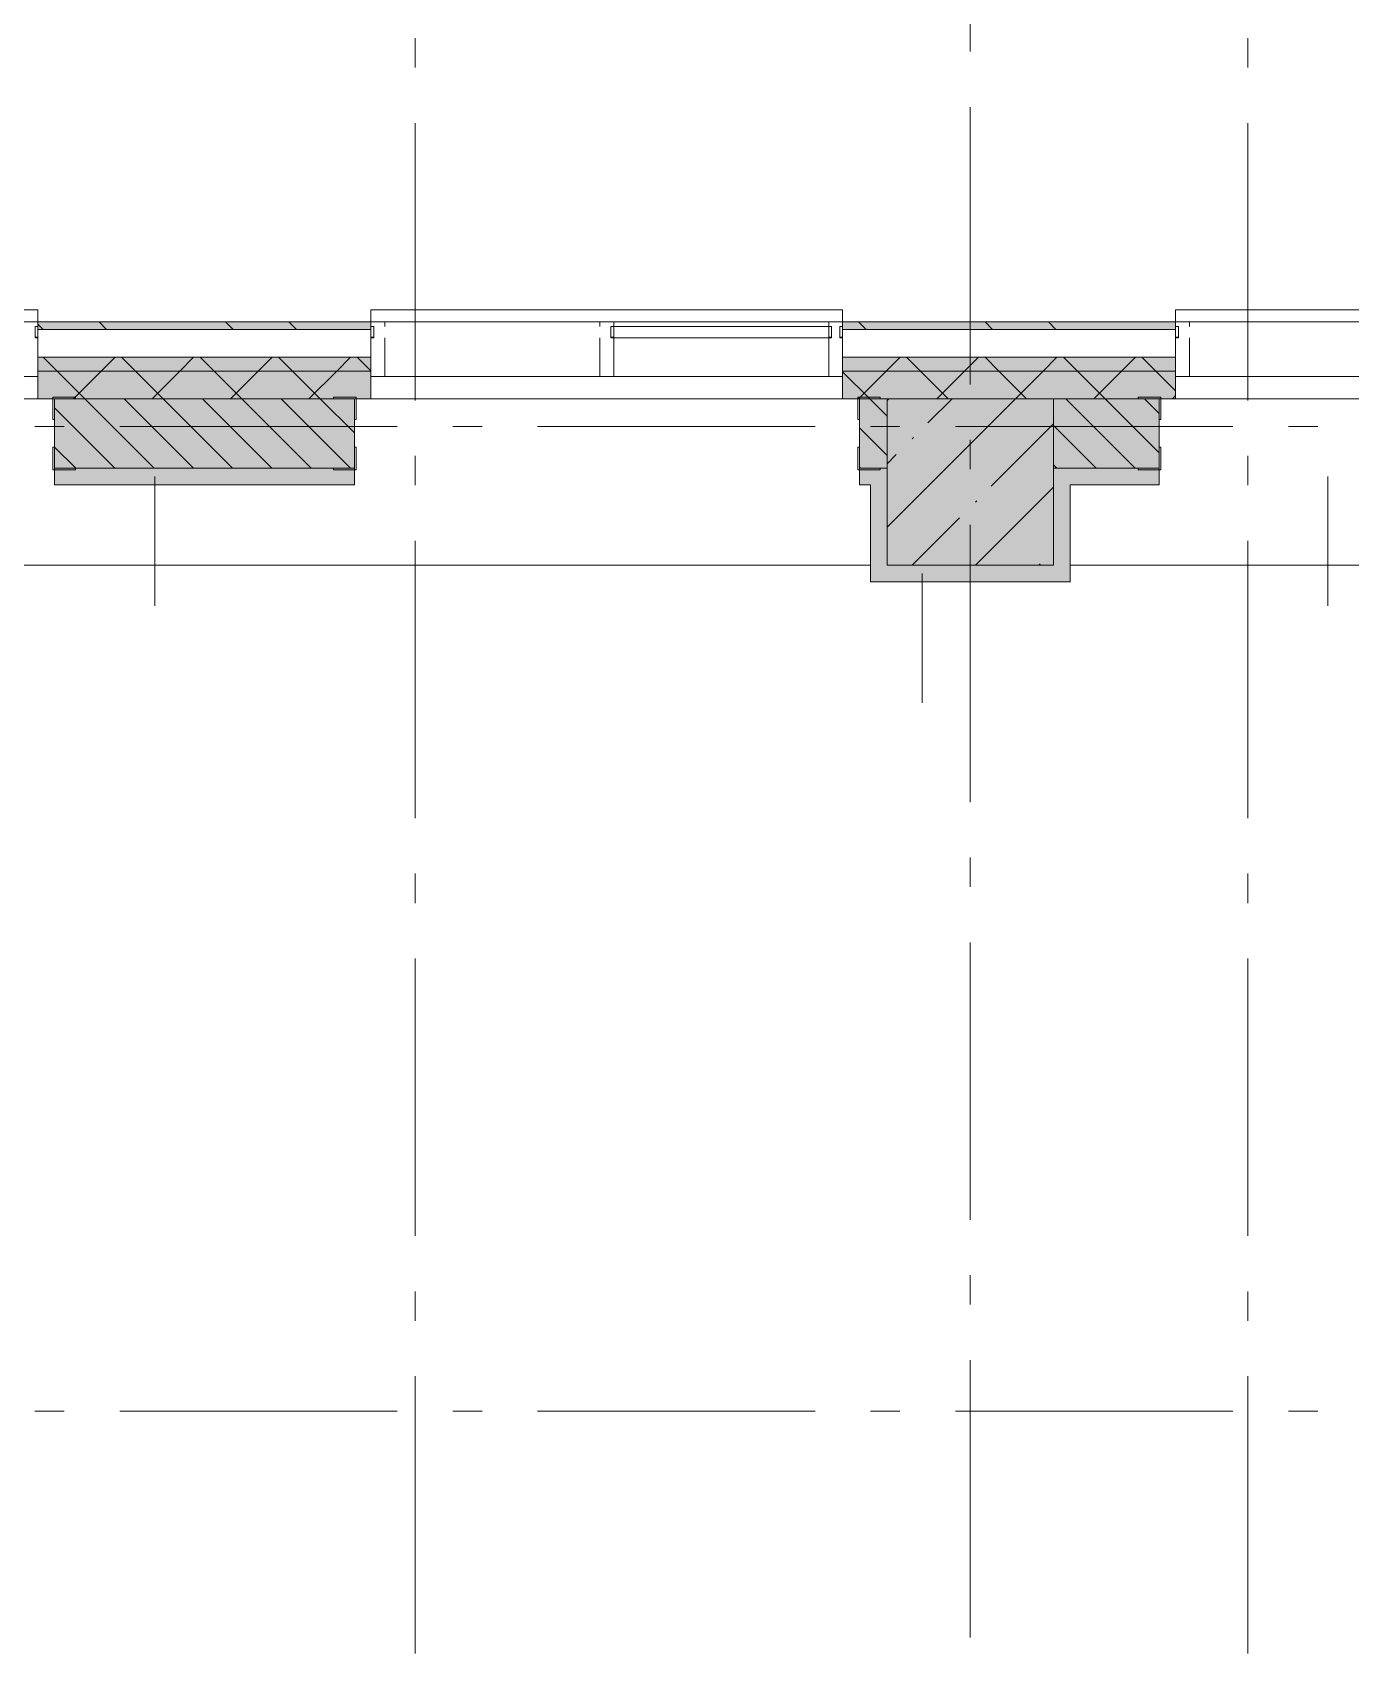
# Model space of a CAD drawing. Header units: millimetres. Extents: x -537608 to 253996, y -217170 to 186033.
# Drawn here: x -340206 to -335456, y -128923 to -123079 of the extents above; entities that cross this region are included whole.
import ezdxf

# ---------------------------------------------------------------- set-up
doc = ezdxf.new("R2010")
doc.units = ezdxf.units.MM
doc.layers.add('PDF _Геометрия', color=7, linetype='Continuous')
doc.layers.add('PDF _Сплошная заливка', color=7, linetype='Continuous', true_color=0xffffff)

msp = doc.modelspace()

# ---------------------------------------------------------------- hatches: boundary and pattern name
at = {"layer": 'PDF _Сплошная заливка', "transparency": 33554559}
h = msp.add_hatch(color=256, dxfattribs=at)
h.paths.add_polyline_path([(-333500.6785, -124149.6224), (-333373.1891, -124149.6224), (-333373.1891, -124122.6244), (-334386.1887, -124122.6244), (-334386.1887, -124149.6224), (-333922.3131, -124149.6224)], flags=0)
h.paths.add_polyline_path([(-340186.1972, -124149.6224), (-338986.1919, -124149.6224), (-338986.1919, -124122.6244), (-340186.1972, -124122.6244)], flags=0)
h.paths.add_polyline_path([(-336873.7558, -124149.6224), (-336086.1877, -124149.6224), (-336086.1877, -124122.6244), (-337286.193, -124122.6244), (-337286.193, -124149.6224)], flags=0)
h.paths.add_polyline_path([(-341933.3717, -124149.6224), (-341886.1961, -124149.6224), (-341886.1961, -124122.6244), (-342886.1919, -124122.6244), (-342886.1919, -124149.6224), (-342355.0063, -124149.6224)], flags=0)
h.paths.add_polyline_path([(-344884.8143, -124149.6224), (-344176.1907, -124149.6224), (-344176.1907, -124122.6244), (-345214.6986, -124122.6244), (-345214.6986, -124149.6224)], flags=0)
h.paths.add_polyline_path([(-346504.6974, -124149.6224), (-346504.6974, -124122.6244), (-356396.1983, -124122.6244), (-356396.1983, -124149.6224), (-346571.3529, -124149.6224)], flags=0)
h.paths.add_polyline_path([(-360416.204, -124149.6224), (-360416.204, -124122.6244), (-368503.2016, -124122.6244), (-368503.2016, -124149.6224), (-360906.9313, -124149.6224)], flags=0)
h = msp.add_hatch(color=256, dxfattribs=at)
h.paths.add_polyline_path([(-333500.6785, -124299.6231), (-333373.1891, -124299.6231), (-333373.1891, -124249.6228), (-334386.1887, -124249.6228), (-334386.1887, -124299.6231), (-333922.3131, -124299.6231)], flags=0)
h.paths.add_polyline_path([(-336086.1877, -124299.6231), (-336086.1877, -124249.6228), (-337286.193, -124249.6228), (-337286.193, -124299.6231), (-336452.1211, -124299.6231)], flags=0)
h.paths.add_polyline_path([(-338986.1919, -124299.6231), (-338986.1919, -124249.6228), (-340186.1972, -124249.6228), (-340186.1972, -124299.6231), (-339825.1984, -124299.6231)], flags=0)
h.paths.add_polyline_path([(-341933.3717, -124299.6231), (-341886.1961, -124299.6231), (-341886.1961, -124249.6228), (-342886.1919, -124249.6228), (-342886.1919, -124299.6231), (-342355.0063, -124299.6231)], flags=0)
h.paths.add_polyline_path([(-344884.8143, -124299.6231), (-344176.1907, -124299.6231), (-344176.1907, -124249.6228), (-345214.6986, -124249.6228), (-345214.6986, -124299.6231)], flags=0)
h.paths.add_polyline_path([(-346571.3529, -124299.6231), (-346504.6974, -124299.6231), (-346504.6974, -124249.6228), (-356396.1983, -124249.6228), (-356396.1983, -124299.6231), (-347414.6222, -124299.6231)], flags=0)
h.paths.add_polyline_path([(-360906.9313, -124299.6231), (-360416.204, -124299.6231), (-360416.204, -124249.6228), (-368376.2031, -124249.6228), (-368376.2031, -124299.6231), (-361750.2006, -124299.6231)], flags=0)
h = msp.add_hatch(color=256, dxfattribs=at)
h.paths.add_polyline_path([(-334343.9478, -124399.6235), (-333373.1891, -124399.6235), (-333373.1891, -124299.6231), (-334386.1887, -124299.6231), (-334386.1887, -124399.6235)], flags=0)
h.paths.add_polyline_path([(-336873.7558, -124399.6235), (-336086.1877, -124399.6235), (-336086.1877, -124299.6231), (-337286.193, -124299.6231), (-337286.193, -124399.6235)], flags=0)
h.paths.add_polyline_path([(-340186.1972, -124399.6235), (-338986.1919, -124399.6235), (-338986.1919, -124299.6231), (-340186.1972, -124299.6231), (-340186.1972, -124381.6032)], flags=0)
h.paths.add_polyline_path([(-342355.0063, -124399.6235), (-341886.1961, -124399.6235), (-341886.1961, -124299.6231), (-342886.1919, -124299.6231), (-342886.1919, -124399.6235)], flags=0)
h.paths.add_polyline_path([(-344884.8143, -124399.6235), (-344176.1907, -124399.6235), (-344176.1907, -124299.6231), (-345214.6986, -124299.6231), (-345214.6986, -124399.6235)], flags=0)
h.paths.add_polyline_path([(-346571.3529, -124399.6235), (-346504.6974, -124399.6235), (-346504.6974, -124299.6231), (-356396.1983, -124299.6231), (-356396.1983, -124399.6235), (-347414.6222, -124399.6235)], flags=0)
h.paths.add_polyline_path([(-360416.204, -124399.6235), (-360416.204, -124299.6231), (-368326.2029, -124299.6231), (-368326.2029, -124399.6235), (-360726.2037, -124399.6235)], flags=0)
h = msp.add_hatch(color=256, dxfattribs=at)
h.paths.add_polyline_path([(-333264.1893, -124649.6246), (-333211.1922, -124649.6246), (-333211.1922, -124399.6235), (-333376.1946, -124399.6235), (-333376.1946, -124649.6246), (-333276.1942, -124649.6246)], flags=0)
h.paths.add_polyline_path([(-331301.1941, -124649.6246), (-331301.1941, -124399.6235), (-331391.1876, -124399.6235), (-331391.1876, -124649.6246)], flags=0)
h.paths.add_polyline_path([(-334076.1891, -124649.6246), (-334076.1891, -124399.6235), (-334325.8544, -124399.6235), (-334325.8544, -124649.6246)], flags=0)
h.paths.add_polyline_path([(-337225.85, -124649.6246), (-337126.194, -124649.6246), (-337126.194, -124399.6235), (-337225.85, -124399.6235)], flags=0)
h.paths.add_polyline_path([(-339045.8546, -124649.6246), (-339045.8546, -124399.6235), (-340125.8542, -124399.6235), (-340125.8542, -124649.6246), (-339825.1984, -124649.6246)], flags=0)
h.paths.add_polyline_path([(-336526.1914, -124649.6246), (-336145.8503, -124649.6246), (-336145.8503, -124399.6235), (-336526.1914, -124399.6235)], flags=0)
h.paths.add_polyline_path([(-342016.1915, -124649.6246), (-341945.8588, -124649.6246), (-341945.8588, -124399.6235), (-342016.1915, -124399.6235)], flags=0)
msp.add_hatch(color=256, dxfattribs=at).paths.add_polyline_path([(-337126.194, -124999.6218), (-336526.1914, -124999.6218), (-336526.1914, -124399.6235), (-337126.194, -124399.6235), (-337126.194, -124738.223)])
at = {"layer": 'PDF _Сплошная заливка', "true_color": 0xff7d7d, "transparency": 33554559}
h = msp.add_hatch(color=11, dxfattribs=at)
h.paths.add_polyline_path([(-339045.8546, -124709.6231), (-339045.8546, -124649.6246), (-340125.8542, -124649.6246), (-340125.8542, -124709.6231), (-339825.1984, -124709.6231)], flags=0)
h.paths.add_polyline_path([(-337186.1926, -124709.6231), (-337126.194, -124709.6231), (-337126.194, -124649.6246), (-337225.85, -124649.6246), (-337225.85, -124709.6231)], flags=0)
h.paths.add_polyline_path([(-341945.8588, -124709.6231), (-341945.8588, -124649.6246), (-342016.1915, -124649.6246), (-342016.1915, -124709.6231)], flags=0)
msp.add_hatch(color=11, dxfattribs=at).paths.add_polyline_path([(-336526.1914, -124999.6218), (-336466.1928, -124999.6218), (-336466.1928, -124649.6246), (-336526.1914, -124649.6246), (-336526.1914, -124738.223)])
h = msp.add_hatch(color=11, dxfattribs=at)
h.paths.add_polyline_path([(-334076.1891, -124709.6231), (-334076.1891, -124649.6246), (-334325.8544, -124649.6246), (-334325.8544, -124709.6231), (-334136.1876, -124709.6231)], flags=0)
h.paths.add_polyline_path([(-336145.8503, -124709.6231), (-336145.8503, -124649.6246), (-336466.1928, -124649.6246), (-336466.1928, -124709.6231), (-336452.1211, -124709.6231)], flags=0)

# ---------------------------------------------------------------- linework, layer by layer
at = {"layer": 'PDF _Геометрия', "color": 253, "lineweight": 9, "true_color": 0xaaaaaa}
for p, q in [((-336826.1927, -123042.0951), (-336826.1927, -123147.93)), ((-338826.1929, -123099.9536), (-338826.1929, -123205.7885)), ((-335826.1883, -123099.9536), (-335826.1883, -123205.7885)), ((-336826.1927, -123347.9309), (-336826.1927, -124347.931)), ((-338826.1929, -123405.7894), (-338826.1929, -124405.7895)), ((-335826.1883, -123405.7894), (-335826.1883, -124405.7895)), ((-341886.1961, -124079.6212), (-340186.1972, -124079.6212)), ((-340186.1972, -124079.6212), (-340186.1972, -124122.6244)), ((-338986.1919, -124122.6244), (-338986.1919, -124079.6212)), ((-338986.1919, -124079.6212), (-337286.193, -124079.6212)), ((-337286.193, -124079.6212), (-337286.193, -124122.6244)), ((-336086.1877, -124122.6244), (-336086.1877, -124079.6212)), ((-336086.1877, -124079.6212), (-334386.1887, -124079.6212)), ((-340196.1955, -124177.6237), (-340186.1972, -124177.6237)), ((-338986.1919, -124177.6237), (-338976.1936, -124177.6237)), ((-338121.1949, -124177.6237), (-338111.1967, -124177.6237)), ((-337336.1932, -124177.6237), (-337326.1949, -124177.6237)), ((-337295.3904, -124177.6237), (-337286.193, -124177.6237)), ((-336086.1877, -124177.6237), (-336076.1894, -124177.6237)), ((-340091.2864, -124499.6239), (-340197.1256, -124499.6239)), ((-338891.2897, -124499.6239), (-339891.2941, -124499.6239)), ((-338585.4581, -124499.6239), (-338691.2888, -124499.6239)), ((-337385.4528, -124499.6239), (-338385.4572, -124499.6239)), ((-337079.6213, -124499.6239), (-337185.4519, -124499.6239)), ((-335879.6246, -124499.6239), (-336879.6204, -124499.6239)), ((-335573.7845, -124499.6239), (-335679.6237, -124499.6239)), ((-336826.1927, -124547.9319), (-336826.1927, -124653.7626)), ((-338826.1929, -124605.7904), (-338826.1929, -124711.621)), ((-335826.1883, -124605.7904), (-335826.1883, -124711.621)), ((-336826.1927, -124853.7634), (-336826.1927, -125853.7636)), ((-338826.1929, -124911.6219), (-338826.1929, -125911.6221)), ((-335826.1883, -124911.6219), (-335826.1883, -125911.6221)), ((-336826.1927, -126053.7645), (-336826.1927, -126159.5994)), ((-338826.1929, -126111.623), (-338826.1929, -126217.4579)), ((-335826.1883, -126111.623), (-335826.1883, -126217.4579)), ((-336826.1927, -126359.596), (-336826.1927, -127359.6004)), ((-338826.1929, -126417.4545), (-338826.1929, -127417.4589)), ((-335826.1883, -126417.4545), (-335826.1883, -127417.4589)), ((-336826.1927, -127559.597), (-336826.1927, -127665.4319)), ((-338826.1929, -127617.4555), (-338826.1929, -127723.2905)), ((-335826.1883, -127617.4555), (-335826.1883, -127723.2905)), ((-336826.1927, -127865.4328), (-336826.1927, -128865.4329)), ((-338826.1929, -127923.2913), (-338826.1929, -128923.2914)), ((-335826.1883, -127923.2913), (-335826.1883, -128923.2914)), ((-340197.1256, -128049.9712), (-340091.2864, -128049.9712)), ((-339891.2941, -128049.9712), (-338891.2897, -128049.9712)), ((-338691.2888, -128049.9712), (-338585.4581, -128049.9712)), ((-338385.4572, -128049.9712), (-337385.4528, -128049.9712)), ((-337185.4519, -128049.9712), (-337079.6213, -128049.9712)), ((-336879.6204, -128049.9712), (-335879.6246, -128049.9712)), ((-335679.6237, -128049.9712), (-335573.7845, -128049.9712))]:
    msp.add_line(p, q, dxfattribs=at)
at = {"layer": 'PDF _Геометрия', "lineweight": 9}
for p, q in [((-340186.1972, -124122.6244), (-340236.1974, -124122.6244)), ((-340186.1972, -124139.624), (-340186.1972, -124122.6244)), ((-338986.1919, -124122.6244), (-340186.1972, -124122.6244)), ((-340186.1972, -124122.6244), (-340186.1972, -124149.6224)), ((-338936.1917, -124122.6244), (-338986.1919, -124122.6244)), ((-338986.1919, -124122.6244), (-338986.1919, -124139.624)), ((-338986.1919, -124149.6224), (-338986.1919, -124122.6244)), ((-338936.1917, -124139.624), (-338936.1917, -124122.6244)), ((-338936.1917, -124122.6244), (-338161.1969, -124122.6244)), ((-338111.1967, -124122.6244), (-338161.1969, -124122.6244)), ((-338161.1969, -124122.6244), (-338161.1969, -124139.624)), ((-338111.1967, -124122.6244), (-337336.1932, -124122.6244)), ((-338111.1967, -124139.624), (-338111.1967, -124122.6244)), ((-337286.193, -124122.6244), (-337336.1932, -124122.6244)), ((-337336.1932, -124122.6244), (-337336.1932, -124139.624)), ((-337286.193, -124139.624), (-337286.193, -124122.6244)), ((-336086.1877, -124122.6244), (-337286.193, -124122.6244)), ((-337286.193, -124122.6244), (-337286.193, -124149.6224)), ((-336036.1961, -124122.6244), (-336086.1877, -124122.6244)), ((-336086.1877, -124122.6244), (-336086.1877, -124139.624)), ((-336086.1877, -124149.6224), (-336086.1877, -124122.6244)), ((-336036.1961, -124139.624), (-336036.1961, -124122.6244)), ((-336036.1961, -124122.6244), (-335261.1927, -124122.6244)), ((-340196.1955, -124179.6217), (-340196.1955, -124139.624)), ((-340196.1955, -124139.624), (-340186.1972, -124139.624)), ((-340186.1972, -124179.6217), (-340196.1955, -124179.6217)), ((-340186.1972, -124149.6224), (-340186.1972, -124249.6228)), ((-340186.1972, -124149.6224), (-338986.1919, -124149.6224)), ((-340186.1972, -124319.624), (-340186.1972, -124179.6217)), ((-338986.1919, -124139.624), (-338976.1936, -124139.624)), ((-338986.1919, -124249.6228), (-338986.1919, -124149.6224)), ((-338976.1936, -124179.6217), (-338986.1919, -124179.6217)), ((-338986.1919, -124179.6217), (-338986.1919, -124319.624)), ((-338976.1936, -124139.624), (-338976.1936, -124179.6217)), ((-338936.1917, -124319.624), (-338936.1917, -124179.6217)), ((-338161.1969, -124179.6217), (-338161.1969, -124319.624)), ((-338121.1949, -124179.6217), (-338121.1949, -124139.624)), ((-338121.1949, -124139.624), (-338111.1967, -124139.624)), ((-338111.1967, -124179.6217), (-338121.1949, -124179.6217)), ((-338111.1967, -124179.6217), (-338111.1967, -124139.624)), ((-338111.1967, -124139.624), (-337336.1932, -124139.624)), ((-337336.1932, -124179.6217), (-338111.1967, -124179.6217)), ((-338111.1967, -124319.624), (-338111.1967, -124179.6217)), ((-337336.1932, -124139.624), (-337336.1932, -124179.6217)), ((-337336.1932, -124139.624), (-337326.1949, -124139.624)), ((-337326.1949, -124179.6217), (-337336.1932, -124179.6217)), ((-337336.1932, -124179.6217), (-337336.1932, -124319.624)), ((-337326.1949, -124139.624), (-337326.1949, -124179.6217)), ((-337296.1913, -124179.6217), (-337296.1913, -124139.624)), ((-337296.1913, -124139.624), (-337286.193, -124139.624)), ((-337286.193, -124179.6217), (-337296.1913, -124179.6217)), ((-337286.193, -124149.6224), (-337286.193, -124249.6228)), ((-337286.193, -124149.6224), (-336086.1877, -124149.6224)), ((-337286.193, -124319.624), (-337286.193, -124179.6217)), ((-336086.1877, -124139.624), (-336076.1894, -124139.624)), ((-336086.1877, -124249.6228), (-336086.1877, -124149.6224)), ((-336076.1894, -124179.6217), (-336086.1877, -124179.6217)), ((-336086.1877, -124179.6217), (-336086.1877, -124319.624)), ((-336076.1894, -124139.624), (-336076.1894, -124179.6217)), ((-336036.1961, -124319.624), (-336036.1961, -124179.6217)), ((-340186.1972, -124249.6228), (-340186.1972, -124299.6231)), ((-340186.1972, -124249.6228), (-338986.1919, -124249.6228)), ((-340117.2079, -124299.6231), (-340167.2081, -124249.6228)), ((-339957.8032, -124299.6231), (-339907.803, -124249.6228)), ((-339834.3614, -124299.6231), (-339884.3616, -124249.6228)), ((-339674.9652, -124299.6231), (-339624.9649, -124249.6228)), ((-339551.5234, -124299.6231), (-339601.5236, -124249.6228)), ((-339392.1186, -124299.6231), (-339342.1184, -124249.6228)), ((-339268.6768, -124299.6231), (-339318.677, -124249.6228)), ((-339109.2806, -124299.6231), (-339059.2804, -124249.6228)), ((-338986.1919, -124299.2657), (-339035.839, -124249.6228)), ((-338986.1919, -124299.6231), (-338986.1919, -124249.6228)), ((-337286.193, -124249.6228), (-337286.193, -124299.6231)), ((-337286.193, -124249.6228), (-336086.1877, -124249.6228)), ((-337129.3804, -124299.6231), (-337079.3801, -124249.6228)), ((-337005.9386, -124299.6231), (-337055.9388, -124249.6228)), ((-336846.5338, -124299.6231), (-336796.5336, -124249.6228)), ((-336723.0919, -124299.6231), (-336773.0922, -124249.6228)), ((-336563.6958, -124299.6231), (-336513.6956, -124249.6228)), ((-336440.254, -124299.6231), (-336490.2542, -124249.6228)), ((-336280.8493, -124299.6231), (-336230.849, -124249.6228)), ((-336157.4074, -124299.6231), (-336207.4076, -124249.6228)), ((-336086.1877, -124299.6231), (-336086.1877, -124249.6228)), ((-340186.1972, -124299.6231), (-340186.1972, -124399.6235)), ((-340186.1972, -124299.6231), (-338986.1919, -124299.6231)), ((-340017.2075, -124399.6235), (-340117.2079, -124299.6231)), ((-340057.8036, -124399.6235), (-339957.8032, -124299.6231)), ((-339734.3609, -124399.6235), (-339834.3614, -124299.6231)), ((-339774.9656, -124399.6235), (-339674.9652, -124299.6231)), ((-339451.5229, -124399.6235), (-339551.5234, -124299.6231)), ((-339492.1191, -124399.6235), (-339392.1186, -124299.6231)), ((-339168.6764, -124399.6235), (-339268.6768, -124299.6231)), ((-339209.281, -124399.6235), (-339109.2806, -124299.6231)), ((-338986.1919, -124399.6235), (-338986.1919, -124299.6231)), ((-337286.193, -124299.6231), (-337286.193, -124399.6235)), ((-337286.193, -124299.6231), (-336086.1877, -124299.6231)), ((-337188.7761, -124399.6235), (-337286.193, -124302.2109)), ((-337229.3808, -124399.6235), (-337129.3804, -124299.6231)), ((-336905.9381, -124399.6235), (-337005.9386, -124299.6231)), ((-336946.5343, -124399.6235), (-336846.5338, -124299.6231)), ((-336623.0915, -124399.6235), (-336723.0919, -124299.6231)), ((-336663.6963, -124399.6235), (-336563.6958, -124299.6231)), ((-336340.2536, -124399.6235), (-336440.254, -124299.6231)), ((-336380.8497, -124399.6235), (-336280.8493, -124299.6231)), ((-336086.1877, -124370.8385), (-336157.4074, -124299.6231)), ((-336086.1877, -124399.6235), (-336086.1877, -124299.6231)), ((-340236.1974, -124319.624), (-340186.1972, -124319.624)), ((-338986.1919, -124319.624), (-338936.1917, -124319.624)), ((-338936.1917, -124319.624), (-338161.1969, -124319.624)), ((-338161.1969, -124319.624), (-338111.1967, -124319.624)), ((-338111.1967, -124319.624), (-337336.1932, -124319.624)), ((-337336.1932, -124319.624), (-337286.193, -124319.624)), ((-336086.1877, -124319.624), (-336036.1961, -124319.624)), ((-336036.1961, -124319.624), (-335261.1927, -124319.624)), ((-340186.1972, -124399.6235), (-338986.1919, -124399.6235)), ((-339045.8546, -124399.6235), (-340125.8542, -124399.6235)), ((-340125.8542, -124399.6235), (-340125.8542, -124649.6246)), ((-339767.2064, -124649.6246), (-340017.2075, -124399.6235)), ((-339625.7831, -124649.6246), (-339875.7842, -124399.6235)), ((-339484.3598, -124649.6246), (-339734.3609, -124399.6235)), ((-339342.9451, -124649.6246), (-339592.9462, -124399.6235)), ((-339201.5218, -124649.6246), (-339451.5229, -124399.6235)), ((-339060.0985, -124649.6246), (-339310.0996, -124399.6235)), ((-339045.8546, -124522.4495), (-339168.6764, -124399.6235)), ((-339045.8546, -124649.6246), (-339045.8546, -124399.6235)), ((-337286.193, -124399.6235), (-336086.1877, -124399.6235)), ((-337126.194, -124399.6235), (-337225.85, -124399.6235)), ((-337225.85, -124399.6235), (-337225.85, -124649.6246)), ((-337126.194, -124462.2099), (-337188.7761, -124399.6235)), ((-337126.194, -124406.0393), (-337119.7782, -124399.6235)), ((-337126.194, -124862.2375), (-336663.5757, -124399.6235)), ((-337126.194, -124649.6246), (-337126.194, -124399.6235)), ((-336526.1914, -124399.6235), (-337126.194, -124399.6235)), ((-337126.194, -124399.6235), (-337126.194, -124649.6246)), ((-336978.7597, -124486.7019), (-336891.677, -124399.6235)), ((-336526.1914, -124649.6246), (-336526.1914, -124399.6235)), ((-336145.8503, -124399.6235), (-336526.1914, -124399.6235)), ((-336526.1914, -124399.6235), (-336526.1914, -124649.6246)), ((-336231.6671, -124649.6246), (-336481.6682, -124399.6235)), ((-336145.8503, -124594.0224), (-336340.2536, -124399.6235)), ((-336145.8503, -124452.5991), (-336198.8303, -124399.6235)), ((-336145.8503, -124649.6246), (-336145.8503, -124399.6235)), ((-336098.0031, -124399.6235), (-336086.1877, -124387.8081)), ((-339908.6297, -124649.6246), (-340125.8542, -124432.3958)), ((-337126.194, -124603.6289), (-337225.85, -124503.9686)), ((-337035.7785, -124543.7251), (-337031.042, -124538.9842)), ((-336750.6584, -124714.7988), (-336526.1914, -124490.3361)), ((-336373.0904, -124649.6246), (-336526.1914, -124496.5236)), ((-340050.053, -124649.6246), (-340125.8542, -124573.819)), ((-340125.8542, -124649.6246), (-339045.8546, -124649.6246)), ((-340125.8542, -124649.6246), (-340125.8542, -124709.6231)), ((-339045.8546, -124649.6246), (-340125.8542, -124649.6246)), ((-339045.8546, -124709.6231), (-339045.8546, -124649.6246)), ((-337221.6216, -124649.6246), (-337225.85, -124645.3919)), ((-337225.85, -124649.6246), (-337126.194, -124649.6246)), ((-337126.194, -124649.6246), (-337225.85, -124649.6246)), ((-337225.85, -124649.6246), (-337225.85, -124709.6231)), ((-337126.194, -124634.1362), (-337092.806, -124600.7482)), ((-337126.194, -124649.6246), (-337126.194, -124999.6218)), ((-337126.194, -124709.6231), (-337126.194, -124649.6246)), ((-336514.5137, -124649.6246), (-336526.1914, -124637.947)), ((-336526.1914, -124999.6218), (-336526.1914, -124649.6246)), ((-336526.1914, -124649.6246), (-336466.1928, -124649.6246)), ((-336466.1928, -124649.6246), (-336526.1914, -124649.6246)), ((-336526.1914, -124649.6246), (-336526.1914, -124999.6218)), ((-336466.1928, -124649.6246), (-336145.8503, -124649.6246)), ((-336145.8503, -124649.6246), (-336466.1928, -124649.6246)), ((-336145.8503, -124709.6231), (-336145.8503, -124649.6246)), ((-340125.8542, -124709.6231), (-339045.8546, -124709.6231)), ((-339764.5712, -124679.6238), (-339764.5712, -125145.773)), ((-337225.85, -124709.6231), (-337186.1926, -124709.6231)), ((-337186.1926, -124709.6231), (-337186.1926, -125059.6247)), ((-337126.194, -124999.6218), (-337126.194, -124709.6231)), ((-336466.1928, -124999.6218), (-336466.1928, -124709.6231)), ((-336466.1928, -124709.6231), (-336145.8503, -124709.6231)), ((-335537.744, -124679.6238), (-335537.744, -125145.773)), ((-336807.6859, -124771.8263), (-336802.9407, -124767.0812)), ((-336807.3845, -124999.6218), (-336526.1914, -124718.433)), ((-337035.4771, -124999.6218), (-336864.7048, -124828.8495)), ((-337126.194, -124999.6218), (-336526.1914, -124999.6218)), ((-336526.1914, -124999.6218), (-337126.194, -124999.6218)), ((-336579.2832, -124999.6218), (-336574.8395, -124995.1825)), ((-336466.1928, -125059.6247), (-336466.1928, -124999.6218)), ((-337186.1926, -125059.6247), (-337126.194, -125059.6247)), ((-337126.194, -125059.6247), (-336466.1928, -125059.6247)), ((-336999.7639, -125029.6254), (-336999.7639, -125495.7746))]:
    msp.add_line(p, q, dxfattribs=at)
at = {"layer": 'PDF _Геометрия', "color": 8, "lineweight": 9, "true_color": 0x787878}
for p, q in [((-340167.0703, -124149.6224), (-340186.1972, -124130.4955)), ((-339938.9691, -124149.6224), (-339965.9671, -124122.6244)), ((-339482.7666, -124149.6224), (-339509.7733, -124122.6244)), ((-339254.674, -124149.6224), (-339281.672, -124122.6244)), ((-337201.7886, -124149.6224), (-337228.7866, -124122.6244)), ((-336745.586, -124149.6224), (-336772.5841, -124122.6244)), ((-336517.4848, -124149.6224), (-336544.4914, -124122.6244)), ((-336086.1877, -124124.7213), (-336088.289, -124122.6244))]:
    msp.add_line(p, q, dxfattribs=at)
at = {"layer": 'PDF _Геометрия', "color": 9, "lineweight": 9, "true_color": 0xc0c0c0}
for p, q in [((-340186.1972, -124399.6235), (-341886.1961, -124399.6235)), ((-337286.193, -124399.6235), (-338986.1919, -124399.6235)), ((-334386.1887, -124399.6235), (-336086.1877, -124399.6235)), ((-342016.1915, -124999.6218), (-337186.1926, -124999.6218)), ((-336466.1928, -124999.6218), (-333686.1943, -124999.6218))]:
    msp.add_line(p, q, dxfattribs=at)
at = {"layer": 'PDF _Геометрия', "color": 253, "lineweight": 20, "true_color": 0xaaaaaa}
for p, q in [((-340050.8538, -124393.6253), (-340131.8566, -124393.6253)), ((-340131.8566, -124393.6253), (-340131.8566, -124474.6238)), ((-340125.8542, -124474.6238), (-340125.8542, -124399.6235)), ((-340125.8542, -124399.6235), (-340050.8538, -124399.6235)), ((-340050.8538, -124399.6235), (-340050.8538, -124393.6253)), ((-339039.8521, -124393.6253), (-339120.8549, -124393.6253)), ((-339120.8549, -124393.6253), (-339120.8549, -124399.6235)), ((-339120.8549, -124399.6235), (-339045.8546, -124399.6235)), ((-339045.8546, -124399.6235), (-339045.8546, -124474.6238)), ((-339039.8521, -124474.6238), (-339039.8521, -124393.6253)), ((-337150.8496, -124393.6253), (-337231.8524, -124393.6253)), ((-337231.8524, -124393.6253), (-337231.8524, -124474.6238)), ((-337225.85, -124474.6238), (-337225.85, -124399.6235)), ((-337225.85, -124399.6235), (-337150.8496, -124399.6235)), ((-337150.8496, -124399.6235), (-337150.8496, -124393.6253)), ((-336139.8566, -124393.6253), (-336220.8507, -124393.6253)), ((-336220.8507, -124393.6253), (-336220.8507, -124399.6235)), ((-336220.8507, -124399.6235), (-336145.8503, -124399.6235)), ((-336145.8503, -124399.6235), (-336145.8503, -124474.6238)), ((-336139.8566, -124474.6238), (-336139.8566, -124393.6253)), ((-340131.8566, -124474.6238), (-340125.8542, -124474.6238)), ((-339045.8546, -124474.6238), (-339039.8521, -124474.6238)), ((-337231.8524, -124474.6238), (-337225.85, -124474.6238)), ((-336145.8503, -124474.6238), (-336139.8566, -124474.6238)), ((-340125.8542, -124574.6243), (-340131.8566, -124574.6243)), ((-340131.8566, -124574.6243), (-340131.8566, -124655.6227)), ((-340125.8542, -124649.6246), (-340125.8542, -124574.6243)), ((-339039.8521, -124574.6243), (-339045.8546, -124574.6243)), ((-339045.8546, -124574.6243), (-339045.8546, -124649.6246)), ((-339039.8521, -124655.6227), (-339039.8521, -124574.6243)), ((-337225.85, -124574.6243), (-337231.8524, -124574.6243)), ((-337231.8524, -124574.6243), (-337231.8524, -124655.6227)), ((-337225.85, -124649.6246), (-337225.85, -124574.6243)), ((-336139.8566, -124574.6243), (-336145.8503, -124574.6243)), ((-336145.8503, -124574.6243), (-336145.8503, -124649.6246)), ((-336139.8566, -124655.6227), (-336139.8566, -124574.6243)), ((-340131.8566, -124655.6227), (-340050.8538, -124655.6227)), ((-340050.8538, -124649.6246), (-340125.8542, -124649.6246)), ((-340050.8538, -124655.6227), (-340050.8538, -124649.6246)), ((-339045.8546, -124649.6246), (-339120.8549, -124649.6246)), ((-339120.8549, -124649.6246), (-339120.8549, -124655.6227)), ((-339120.8549, -124655.6227), (-339039.8521, -124655.6227)), ((-337231.8524, -124655.6227), (-337150.8496, -124655.6227)), ((-337150.8496, -124649.6246), (-337225.85, -124649.6246)), ((-337150.8496, -124655.6227), (-337150.8496, -124649.6246)), ((-336145.8503, -124649.6246), (-336220.8507, -124649.6246)), ((-336220.8507, -124649.6246), (-336220.8507, -124655.6227)), ((-336220.8507, -124655.6227), (-336139.8566, -124655.6227))]:
    msp.add_line(p, q, dxfattribs=at)
at = {"layer": 'PDF _Сплошная заливка', "color": 11, "lineweight": 35, "true_color": 0xff7d7d, "transparency": 33554559}
for points in [[(-337126.194, -125059.6247), (-337126.194, -124709.6231), (-337186.1926, -125059.6247), (-337186.1926, -124709.6231)], [(-337126.194, -125059.6247), (-336466.1928, -125059.6247), (-337126.194, -124999.6218), (-336466.1928, -124999.6218)]]:
    msp.add_solid(points, dxfattribs=at)

doc.saveas('drawing.dxf')
